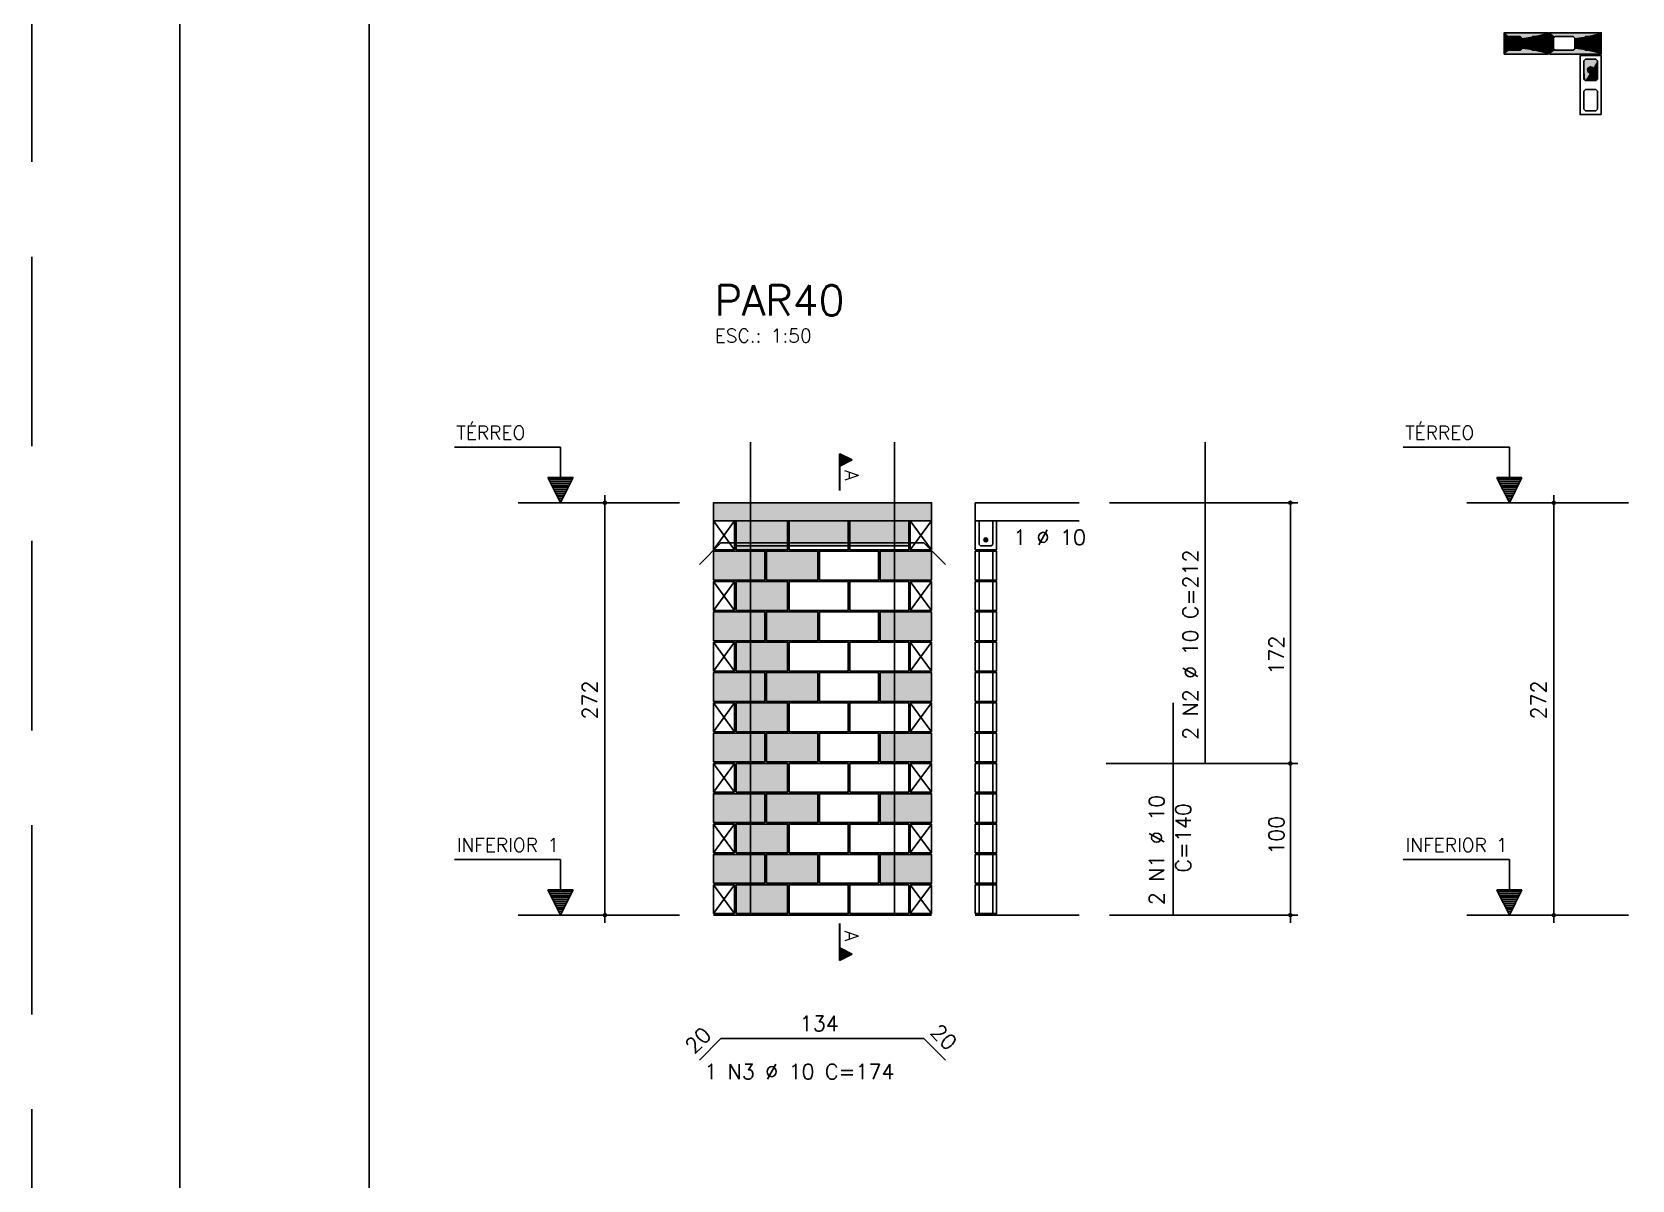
# Model space of a CAD drawing. Extents: x -1.9 to 86, y -1.6 to 60.9.
# Drawn here: x -1.95 to 19.18, y 30.01 to 45.16 of the extents above; entities that cross this region are included whole.
import ezdxf

# ---------------------------------------------------------------- set-up
doc = ezdxf.new("R2010")
doc.units = 0
doc.header["$MEASUREMENT"] = 0
doc.linetypes.add('ESTILO_TQS_0001', pattern=[0.45, 0.3, -0.15])
doc.linetypes.add('HIDDEN', pattern=[0.375, 0.25, -0.125])
doc.layers.get('0').update_dxf_attribs({"linetype": 'CONTINUOUS'})
doc.layers.get('Defpoints').update_dxf_attribs({"linetype": 'CONTINUOUS'})
for name, color, linetype in [('ARQ_FOLHA', 7, 'CONTINUOUS'), ('PENA_01', 1, 'CONTINUOUS'), ('PENA_02', 2, 'CONTINUOUS'), ('PENA_03', 3, 'CONTINUOUS'), ('PENA_05', 5, 'CONTINUOUS'), ('PENA_06', 6, 'CONTINUOUS'), ('PENA_09', 254, 'CONTINUOUS'), ('PENA_11', 252, 'CONTINUOUS'), ('PENA_21', 100, 'CONTINUOUS'), ('PENA_27', 21, 'CONTINUOUS')]:
    doc.layers.add(name, color=color, linetype=linetype)
doc.styles.get("Standard").update_dxf_attribs({"font": 'ROMANS.SHX'})

# ---------------------------------------------------------------- blocks, each defined once
blk = doc.blocks.new('FOLHA A1 - 841 X 594')
at = {"layer": 'ARQ_FOLHA', "color": 1}
for points in [[(-841, 0), (0, 0), (0, 594), (-841, 594)], [(-816, 10), (-10, 10), (-10, 584), (-816, 584)]]:
    blk.add_lwpolyline(points, close=True, dxfattribs=at)
at = {"layer": 'Defpoints', "color": 8, "linetype": 'HIDDEN', "ltscale": 100}
blk.add_lwpolyline([(-860.5, 609.5), (-860.5, -15.5), (19.5, -15.5), (19.5, 609.5)], close=True, dxfattribs=at)
blk = doc.blocks.new('*U24')
blk.add_blockref('FOLHA A1 - 841 X 594', (0, 0))

msp = doc.modelspace()

# ---------------------------------------------------------------- linework, layer by layer
at = {"layer": 'PENA_01', "linetype": 'Continuous'}
for p, q in [((4.469073, 38.945299), (6.599937, 38.945299)), ((16.997576, 38.945299), (19.12844, 38.945299)), ((7.347429, 38.375299), (8.027429, 38.375299)), ((8.047429, 38.375299), (8.827429, 38.375299)), ((8.847429, 38.375299), (9.627429, 38.375299)), ((4.469073, 33.505299), (6.599937, 33.505299)), ((16.997576, 33.505299), (19.12844, 33.505299))]:
    msp.add_line(p, q, dxfattribs=at)
at = {"layer": 'PENA_01', "linetype": 'ESTILO_TQS_0001'}
for points in [[(17.540406, 45.077062), (17.560406, 45.097062), (17.700406, 45.097062), (17.720406, 45.077062), (17.720406, 44.937062), (17.700406, 44.917062), (17.560406, 44.917062), (17.540406, 44.937062), (17.540406, 45.077062)], [(17.840406, 45.077062), (17.860406, 45.097062), (18.000406, 45.097062), (18.020406, 45.077062), (18.020406, 44.937062), (18.000406, 44.917062), (17.860406, 44.917062), (17.840406, 44.937062), (17.840406, 45.077062)]]:
    msp.add_lwpolyline(points, dxfattribs=at)
at = {"layer": 'PENA_01', "linetype": 'Continuous'}
for points in [[(18.400406, 45.097062), (18.160406, 45.097062), (18.140406, 45.077062), (18.140406, 44.937062), (18.160406, 44.917062), (18.400406, 44.917062), (18.420406, 44.937062), (18.420406, 45.077062), (18.400406, 45.097062)], [(18.700406, 45.097062), (18.560406, 45.097062), (18.540406, 45.077062), (18.540406, 44.937062), (18.560406, 44.917062), (18.700406, 44.917062), (18.720406, 44.937062), (18.720406, 45.077062), (18.700406, 45.097062)], [(18.700406, 44.517062), (18.720406, 44.537062), (18.720406, 44.777062), (18.700406, 44.797062), (18.560406, 44.797062), (18.540406, 44.777062), (18.540406, 44.537062), (18.560406, 44.517062), (18.700406, 44.517062)], [(18.700406, 44.117062), (18.720406, 44.137062), (18.720406, 44.377062), (18.700406, 44.397062), (18.560406, 44.397062), (18.540406, 44.377062), (18.540406, 44.137062), (18.560406, 44.117062), (18.700406, 44.117062)]]:
    msp.add_lwpolyline(points, dxfattribs=at)
at = {"layer": 'PENA_02', "linetype": 'Continuous'}
for p, q in [((7.047429, 38.325299), (7.047429, 38.705299)), ((7.047429, 38.705299), (7.327429, 38.705299)), ((7.327429, 38.705299), (7.327429, 38.325299)), ((9.647429, 38.325299), (9.647429, 38.705299)), ((9.647429, 38.705299), (9.927429, 38.705299)), ((9.927429, 38.705299), (9.927429, 38.325299)), ((7.327429, 38.325299), (7.047429, 38.325299)), ((9.927429, 38.325299), (9.647429, 38.325299)), ((7.047429, 37.525299), (7.047429, 37.905299)), ((7.047429, 37.905299), (7.327429, 37.905299)), ((7.327429, 37.905299), (7.327429, 37.525299)), ((9.647429, 37.525299), (9.647429, 37.905299)), ((9.647429, 37.905299), (9.927429, 37.905299)), ((9.927429, 37.905299), (9.927429, 37.525299)), ((7.327429, 37.525299), (7.047429, 37.525299)), ((9.927429, 37.525299), (9.647429, 37.525299)), ((7.047429, 36.725299), (7.047429, 37.105299)), ((7.047429, 37.105299), (7.327429, 37.105299)), ((7.327429, 37.105299), (7.327429, 36.725299)), ((9.647429, 36.725299), (9.647429, 37.105299)), ((9.647429, 37.105299), (9.927429, 37.105299)), ((9.927429, 37.105299), (9.927429, 36.725299)), ((7.327429, 36.725299), (7.047429, 36.725299)), ((9.927429, 36.725299), (9.647429, 36.725299)), ((7.047429, 35.925299), (7.047429, 36.305299)), ((7.047429, 36.305299), (7.327429, 36.305299)), ((7.327429, 36.305299), (7.327429, 35.925299)), ((9.647429, 35.925299), (9.647429, 36.305299)), ((9.647429, 36.305299), (9.927429, 36.305299)), ((9.927429, 36.305299), (9.927429, 35.925299)), ((7.327429, 35.925299), (7.047429, 35.925299)), ((9.927429, 35.925299), (9.647429, 35.925299)), ((7.047429, 35.125299), (7.047429, 35.505299)), ((7.047429, 35.505299), (7.327429, 35.505299)), ((7.327429, 35.505299), (7.327429, 35.125299)), ((9.647429, 35.125299), (9.647429, 35.505299)), ((9.647429, 35.505299), (9.927429, 35.505299)), ((9.927429, 35.505299), (9.927429, 35.125299)), ((7.327429, 35.125299), (7.047429, 35.125299)), ((9.927429, 35.125299), (9.647429, 35.125299)), ((7.047429, 34.325299), (7.047429, 34.705299)), ((7.047429, 34.705299), (7.327429, 34.705299)), ((7.327429, 34.705299), (7.327429, 34.325299)), ((9.647429, 34.325299), (9.647429, 34.705299)), ((9.647429, 34.705299), (9.927429, 34.705299)), ((9.927429, 34.705299), (9.927429, 34.325299)), ((7.327429, 34.325299), (7.047429, 34.325299)), ((9.927429, 34.325299), (9.647429, 34.325299)), ((7.047429, 33.525299), (7.047429, 33.905299)), ((7.047429, 33.905299), (7.327429, 33.905299)), ((7.327429, 33.905299), (7.327429, 33.525299)), ((9.647429, 33.525299), (9.647429, 33.905299)), ((9.647429, 33.905299), (9.927429, 33.905299)), ((9.927429, 33.905299), (9.927429, 33.525299)), ((7.327429, 33.525299), (7.047429, 33.525299)), ((7.047429, 33.505299), (9.927429, 33.505299)), ((9.927429, 33.525299), (9.647429, 33.525299))]:
    msp.add_line(p, q, dxfattribs=at)
for points in [[(17.490406, 45.147062), (18.070406, 45.147062), (18.070406, 44.867062), (17.490406, 44.867062), (17.490406, 45.147062)], [(18.770406, 45.147062), (18.090406, 45.147062), (18.090406, 44.867062), (18.770406, 44.867062), (18.770406, 45.147062)], [(18.770406, 44.067062), (18.770406, 44.847062), (18.490406, 44.847062), (18.490406, 44.067062), (18.770406, 44.067062)], [(7.047429, 38.705299), (7.047429, 38.945299), (9.927429, 38.945299), (9.927429, 38.705299), (7.047429, 38.705299)], [(7.347429, 38.325299), (8.027429, 38.325299), (8.027429, 38.705299), (7.347429, 38.705299), (7.347429, 38.325299)], [(8.047429, 38.325299), (8.827429, 38.325299), (8.827429, 38.705299), (8.047429, 38.705299), (8.047429, 38.325299)], [(8.847429, 38.325299), (9.627429, 38.325299), (9.627429, 38.705299), (8.847429, 38.705299), (8.847429, 38.325299)], [(7.047429, 37.925299), (7.727429, 37.925299), (7.727429, 38.305299), (7.047429, 38.305299), (7.047429, 37.925299)], [(7.747429, 37.925299), (8.427429, 37.925299), (8.427429, 38.305299), (7.747429, 38.305299), (7.747429, 37.925299)], [(8.447429, 37.925299), (9.227429, 37.925299), (9.227429, 38.305299), (8.447429, 38.305299), (8.447429, 37.925299)], [(9.247429, 37.925299), (9.927429, 37.925299), (9.927429, 38.305299), (9.247429, 38.305299), (9.247429, 37.925299)], [(7.347429, 37.525299), (8.027429, 37.525299), (8.027429, 37.905299), (7.347429, 37.905299), (7.347429, 37.525299)], [(8.047429, 37.525299), (8.827429, 37.525299), (8.827429, 37.905299), (8.047429, 37.905299), (8.047429, 37.525299)], [(8.847429, 37.525299), (9.627429, 37.525299), (9.627429, 37.905299), (8.847429, 37.905299), (8.847429, 37.525299)], [(7.047429, 37.125299), (7.727429, 37.125299), (7.727429, 37.505299), (7.047429, 37.505299), (7.047429, 37.125299)], [(7.747429, 37.125299), (8.427429, 37.125299), (8.427429, 37.505299), (7.747429, 37.505299), (7.747429, 37.125299)], [(8.447429, 37.125299), (9.227429, 37.125299), (9.227429, 37.505299), (8.447429, 37.505299), (8.447429, 37.125299)], [(9.247429, 37.125299), (9.927429, 37.125299), (9.927429, 37.505299), (9.247429, 37.505299), (9.247429, 37.125299)], [(7.347429, 36.725299), (8.027429, 36.725299), (8.027429, 37.105299), (7.347429, 37.105299), (7.347429, 36.725299)], [(8.047429, 36.725299), (8.827429, 36.725299), (8.827429, 37.105299), (8.047429, 37.105299), (8.047429, 36.725299)], [(8.847429, 36.725299), (9.627429, 36.725299), (9.627429, 37.105299), (8.847429, 37.105299), (8.847429, 36.725299)], [(7.047429, 36.325299), (7.727429, 36.325299), (7.727429, 36.705299), (7.047429, 36.705299), (7.047429, 36.325299)], [(7.747429, 36.325299), (8.427429, 36.325299), (8.427429, 36.705299), (7.747429, 36.705299), (7.747429, 36.325299)], [(8.447429, 36.325299), (9.227429, 36.325299), (9.227429, 36.705299), (8.447429, 36.705299), (8.447429, 36.325299)], [(9.247429, 36.325299), (9.927429, 36.325299), (9.927429, 36.705299), (9.247429, 36.705299), (9.247429, 36.325299)], [(7.347429, 35.925299), (8.027429, 35.925299), (8.027429, 36.305299), (7.347429, 36.305299), (7.347429, 35.925299)], [(8.047429, 35.925299), (8.827429, 35.925299), (8.827429, 36.305299), (8.047429, 36.305299), (8.047429, 35.925299)], [(8.847429, 35.925299), (9.627429, 35.925299), (9.627429, 36.305299), (8.847429, 36.305299), (8.847429, 35.925299)], [(7.047429, 35.525299), (7.727429, 35.525299), (7.727429, 35.905299), (7.047429, 35.905299), (7.047429, 35.525299)], [(7.747429, 35.525299), (8.427429, 35.525299), (8.427429, 35.905299), (7.747429, 35.905299), (7.747429, 35.525299)], [(8.447429, 35.525299), (9.227429, 35.525299), (9.227429, 35.905299), (8.447429, 35.905299), (8.447429, 35.525299)], [(9.247429, 35.525299), (9.927429, 35.525299), (9.927429, 35.905299), (9.247429, 35.905299), (9.247429, 35.525299)], [(7.347429, 35.125299), (8.027429, 35.125299), (8.027429, 35.505299), (7.347429, 35.505299), (7.347429, 35.125299)], [(8.047429, 35.125299), (8.827429, 35.125299), (8.827429, 35.505299), (8.047429, 35.505299), (8.047429, 35.125299)], [(8.847429, 35.125299), (9.627429, 35.125299), (9.627429, 35.505299), (8.847429, 35.505299), (8.847429, 35.125299)], [(7.047429, 34.725299), (7.727429, 34.725299), (7.727429, 35.105299), (7.047429, 35.105299), (7.047429, 34.725299)], [(7.747429, 34.725299), (8.427429, 34.725299), (8.427429, 35.105299), (7.747429, 35.105299), (7.747429, 34.725299)], [(8.447429, 34.725299), (9.227429, 34.725299), (9.227429, 35.105299), (8.447429, 35.105299), (8.447429, 34.725299)], [(9.247429, 34.725299), (9.927429, 34.725299), (9.927429, 35.105299), (9.247429, 35.105299), (9.247429, 34.725299)], [(7.347429, 34.325299), (8.027429, 34.325299), (8.027429, 34.705299), (7.347429, 34.705299), (7.347429, 34.325299)], [(8.047429, 34.325299), (8.827429, 34.325299), (8.827429, 34.705299), (8.047429, 34.705299), (8.047429, 34.325299)], [(8.847429, 34.325299), (9.627429, 34.325299), (9.627429, 34.705299), (8.847429, 34.705299), (8.847429, 34.325299)], [(7.047429, 33.925299), (7.727429, 33.925299), (7.727429, 34.305299), (7.047429, 34.305299), (7.047429, 33.925299)], [(7.747429, 33.925299), (8.427429, 33.925299), (8.427429, 34.305299), (7.747429, 34.305299), (7.747429, 33.925299)], [(8.447429, 33.925299), (9.227429, 33.925299), (9.227429, 34.305299), (8.447429, 34.305299), (8.447429, 33.925299)], [(9.247429, 33.925299), (9.927429, 33.925299), (9.927429, 34.305299), (9.247429, 34.305299), (9.247429, 33.925299)], [(7.347429, 33.525299), (8.027429, 33.525299), (8.027429, 33.905299), (7.347429, 33.905299), (7.347429, 33.525299)], [(8.047429, 33.525299), (8.827429, 33.525299), (8.827429, 33.905299), (8.047429, 33.905299), (8.047429, 33.525299)], [(8.847429, 33.525299), (9.627429, 33.525299), (9.627429, 33.905299), (8.847429, 33.905299), (8.847429, 33.525299)]]:
    msp.add_lwpolyline(points, dxfattribs=at)
for centre, radius in [((5.615219, 38.945299), 0.02), ((5.615219, 38.945299), 0.02), ((5.615219, 38.945299), 0.01), ((5.615219, 38.945299), 0.01), ((14.66548, 38.945299), 0.02), ((14.66548, 38.945299), 0.01), ((18.143722, 38.945299), 0.02), ((18.143722, 38.945299), 0.01), ((14.66548, 35.505299), 0.02), ((14.66548, 35.505299), 0.01), ((5.615219, 33.505299), 0.02), ((5.615219, 33.505299), 0.02), ((5.615219, 33.505299), 0.01), ((5.615219, 33.505299), 0.01), ((14.66548, 33.505299), 0.02), ((14.66548, 33.505299), 0.01), ((18.143722, 33.505299), 0.02), ((18.143722, 33.505299), 0.01)]:
    msp.add_circle(centre, radius, dxfattribs=at)
at = {"layer": 'PENA_03', "linetype": 'Continuous'}
for p, q in [((5.028072, 39.677164), (3.628072, 39.677164)), ((5.028072, 39.277164), (5.028072, 39.677164)), ((5.029472, 39.277164), (5.029472, 39.678564)), ((8.714077, 39.106614), (8.714077, 39.592996)), ((8.714077, 39.592996), (8.88001, 39.51003)), ((8.714772, 39.591868), (8.878449, 39.51003)), ((8.88001, 39.51003), (8.714772, 39.427411)), ((8.714773, 39.591868), (8.714773, 39.428191)), ((8.878449, 39.51003), (8.714773, 39.428191)), ((8.726841, 39.586614), (8.726841, 39.433445)), ((8.739605, 39.580232), (8.739605, 39.439827)), ((8.752369, 39.57385), (8.752369, 39.446209)), ((8.765133, 39.567468), (8.765133, 39.452591)), ((8.777897, 39.561086), (8.777897, 39.458973)), ((8.790661, 39.554704), (8.790661, 39.465355)), ((8.803425, 39.548322), (8.803425, 39.471737)), ((8.816189, 39.54194), (8.816189, 39.478119)), ((8.828953, 39.535558), (8.828953, 39.484501)), ((8.841717, 39.529176), (8.841717, 39.490883)), ((8.854482, 39.522794), (8.854482, 39.497265)), ((8.867246, 39.516412), (8.867246, 39.503648)), ((17.556575, 39.677164), (16.156575, 39.677164)), ((17.556575, 39.277164), (17.556575, 39.677164)), ((17.557975, 39.277164), (17.557975, 39.678564)), ((8.714773, 39.427411), (8.714773, 39.106614)), ((5.028772, 38.945299), (4.862839, 39.277164)), ((4.862839, 39.277164), (5.028072, 39.277164)), ((5.028772, 38.948421), (4.865095, 39.275773)), ((5.192448, 39.275773), (4.865095, 39.275773)), ((5.181941, 39.251636), (4.875602, 39.251636)), ((5.169177, 39.226108), (4.888367, 39.226108)), ((5.156413, 39.20058), (4.901131, 39.20058)), ((5.143648, 39.175052), (4.913895, 39.175052)), ((5.130884, 39.149524), (4.926659, 39.149524)), ((5.11812, 39.123996), (4.939423, 39.123996)), ((5.105356, 39.098468), (4.952187, 39.098468)), ((5.194705, 39.277164), (5.028772, 38.945299)), ((5.192448, 39.275774), (5.028772, 38.94842)), ((5.029472, 39.277164), (5.194705, 39.277164)), ((17.557275, 38.945299), (17.391342, 39.277164)), ((17.391342, 39.277164), (17.556575, 39.277164)), ((17.557275, 38.948421), (17.393598, 39.275773)), ((17.720951, 39.275773), (17.393598, 39.275773)), ((17.710444, 39.251636), (17.404105, 39.251636)), ((17.69768, 39.226108), (17.41687, 39.226108)), ((17.684916, 39.20058), (17.429634, 39.20058)), ((17.672151, 39.175052), (17.442398, 39.175052)), ((17.659387, 39.149524), (17.455162, 39.149524)), ((17.646623, 39.123996), (17.467926, 39.123996)), ((17.633859, 39.098468), (17.48069, 39.098468)), ((17.723208, 39.277164), (17.557275, 38.945299)), ((17.720951, 39.275774), (17.557275, 38.94842)), ((17.557975, 39.277164), (17.723208, 39.277164)), ((5.092592, 39.07294), (4.964951, 39.07294)), ((5.079828, 39.047412), (4.977715, 39.047412)), ((5.067064, 39.021884), (4.990479, 39.021884)), ((5.0543, 38.996355), (5.003243, 38.996355)), ((5.041536, 38.970827), (5.016008, 38.970827)), ((5.615219, 33.404766), (5.615219, 39.045299)), ((10.505485, 38.945299), (10.505485, 38.325299)), ((10.505485, 38.945299), (11.876164, 38.945299)), ((12.276164, 38.945299), (14.76548, 38.945299)), ((14.66548, 33.404766), (14.66548, 38.945299)), ((17.621095, 39.07294), (17.493454, 39.07294)), ((17.608331, 39.047412), (17.506218, 39.047412)), ((17.595567, 39.021884), (17.518982, 39.021884)), ((17.582803, 38.996355), (17.531746, 38.996355)), ((17.570039, 38.970827), (17.544511, 38.970827)), ((18.143722, 33.404766), (18.143722, 39.045299)), ((7.327429, 38.325299), (7.047429, 38.705299)), ((7.047429, 38.325299), (7.327429, 38.705299)), ((9.927429, 38.325299), (9.647429, 38.705299)), ((9.647429, 38.325299), (9.927429, 38.705299)), ((10.505485, 38.705299), (11.876164, 38.705299)), ((10.555485, 37.925299), (10.555485, 38.305299)), ((10.735485, 37.925299), (10.735485, 38.305299)), ((7.327429, 37.525299), (7.047429, 37.905299)), ((7.047429, 37.525299), (7.327429, 37.905299)), ((9.927429, 37.525299), (9.647429, 37.905299)), ((9.647429, 37.525299), (9.927429, 37.905299)), ((10.555485, 37.525299), (10.555485, 37.905299)), ((10.735485, 37.525299), (10.735485, 37.905299)), ((10.555485, 37.125299), (10.555485, 37.505299)), ((10.735485, 37.125299), (10.735485, 37.505299)), ((7.327429, 36.725299), (7.047429, 37.105299)), ((7.047429, 36.725299), (7.327429, 37.105299)), ((9.927429, 36.725299), (9.647429, 37.105299)), ((9.647429, 36.725299), (9.927429, 37.105299)), ((10.555485, 36.725299), (10.555485, 37.105299)), ((10.735485, 36.725299), (10.735485, 37.105299)), ((10.555485, 36.325299), (10.555485, 36.705299)), ((10.735485, 36.325299), (10.735485, 36.705299)), ((7.327429, 35.925299), (7.047429, 36.305299)), ((7.047429, 35.925299), (7.327429, 36.305299)), ((9.927429, 35.925299), (9.647429, 36.305299)), ((9.647429, 35.925299), (9.927429, 36.305299)), ((10.555485, 35.925299), (10.555485, 36.305299)), ((10.735485, 35.925299), (10.735485, 36.305299)), ((10.555485, 35.525299), (10.555485, 35.905299)), ((10.735485, 35.525299), (10.735485, 35.905299)), ((7.327429, 35.125299), (7.047429, 35.505299)), ((7.047429, 35.125299), (7.327429, 35.505299)), ((9.927429, 35.125299), (9.647429, 35.505299)), ((9.647429, 35.125299), (9.927429, 35.505299)), ((10.555485, 35.125299), (10.555485, 35.505299)), ((10.735485, 35.125299), (10.735485, 35.505299)), ((12.234233, 35.505299), (14.76548, 35.505299)), ((10.555485, 34.725299), (10.555485, 35.105299)), ((10.735485, 34.725299), (10.735485, 35.105299)), ((7.327429, 34.325299), (7.047429, 34.705299)), ((7.047429, 34.325299), (7.327429, 34.705299)), ((9.927429, 34.325299), (9.647429, 34.705299)), ((9.647429, 34.325299), (9.927429, 34.705299)), ((10.555485, 34.325299), (10.555485, 34.705299)), ((10.735485, 34.325299), (10.735485, 34.705299)), ((5.028072, 34.237164), (3.628072, 34.237164)), ((5.028072, 33.837164), (5.028072, 34.237164)), ((5.029472, 33.837164), (5.029472, 34.238564)), ((10.555485, 33.925299), (10.555485, 34.305299)), ((10.735485, 33.925299), (10.735485, 34.305299)), ((17.556575, 34.237164), (16.156575, 34.237164)), ((17.556575, 33.837164), (17.556575, 34.237164)), ((17.557975, 33.837164), (17.557975, 34.238564)), ((5.028772, 33.505299), (4.862839, 33.837164)), ((4.862839, 33.837164), (5.028072, 33.837164)), ((5.028772, 33.508421), (4.865095, 33.835773)), ((5.192448, 33.835773), (4.865095, 33.835773)), ((5.181941, 33.811636), (4.875602, 33.811636)), ((5.194705, 33.837164), (5.028772, 33.505299)), ((5.192448, 33.835774), (5.028772, 33.50842)), ((5.029472, 33.837164), (5.194705, 33.837164)), ((7.327429, 33.525299), (7.047429, 33.905299)), ((7.047429, 33.525299), (7.327429, 33.905299)), ((9.927429, 33.525299), (9.647429, 33.905299)), ((9.647429, 33.525299), (9.927429, 33.905299)), ((10.555485, 33.525299), (10.555485, 33.905299)), ((10.735485, 33.525299), (10.735485, 33.905299)), ((17.557275, 33.505299), (17.391342, 33.837164)), ((17.391342, 33.837164), (17.556575, 33.837164)), ((17.557275, 33.508421), (17.393598, 33.835773)), ((17.720951, 33.835773), (17.393598, 33.835773)), ((17.710444, 33.811636), (17.404105, 33.811636)), ((17.723208, 33.837164), (17.557275, 33.505299)), ((17.720951, 33.835774), (17.557275, 33.50842)), ((17.557975, 33.837164), (17.723208, 33.837164)), ((5.169177, 33.786108), (4.888367, 33.786108)), ((5.156413, 33.76058), (4.901131, 33.76058)), ((5.143648, 33.735052), (4.913895, 33.735052)), ((5.130884, 33.709524), (4.926659, 33.709524)), ((5.11812, 33.683996), (4.939423, 33.683996)), ((5.105356, 33.658468), (4.952187, 33.658468)), ((5.092592, 33.63294), (4.964951, 33.63294)), ((5.079828, 33.607412), (4.977715, 33.607412)), ((17.69768, 33.786108), (17.41687, 33.786108)), ((17.684916, 33.76058), (17.429634, 33.76058)), ((17.672151, 33.735052), (17.442398, 33.735052)), ((17.659387, 33.709524), (17.455162, 33.709524)), ((17.646623, 33.683996), (17.467926, 33.683996)), ((17.633859, 33.658468), (17.48069, 33.658468)), ((17.621095, 33.63294), (17.493454, 33.63294)), ((17.608331, 33.607412), (17.506218, 33.607412)), ((5.067064, 33.581884), (4.990479, 33.581884)), ((5.0543, 33.556355), (5.003243, 33.556355)), ((5.041536, 33.530827), (5.016008, 33.530827)), ((8.714077, 33.394441), (8.714077, 32.908059)), ((8.714773, 33.073644), (8.714773, 33.394441)), ((10.505485, 33.505299), (11.876164, 33.505299)), ((12.276164, 33.505299), (14.76548, 33.505299)), ((17.595567, 33.581884), (17.518982, 33.581884)), ((17.582803, 33.556355), (17.531746, 33.556355)), ((17.570039, 33.530827), (17.544511, 33.530827)), ((8.714077, 32.908059), (8.88001, 32.991025)), ((8.88001, 32.991025), (8.714772, 33.073644)), ((8.714772, 32.909187), (8.878449, 32.991025)), ((8.714773, 32.909187), (8.714773, 33.072864)), ((8.878449, 32.991025), (8.714773, 33.072864)), ((8.726841, 32.914441), (8.726841, 33.06761)), ((8.739605, 32.920823), (8.739605, 33.061228)), ((8.752369, 32.927205), (8.752369, 33.054846)), ((8.765133, 32.933587), (8.765133, 33.048464)), ((8.777897, 32.939969), (8.777897, 33.042082)), ((8.790661, 32.946351), (8.790661, 33.0357)), ((8.803425, 32.952733), (8.803425, 33.029318)), ((8.816189, 32.959115), (8.816189, 33.022936)), ((8.828953, 32.965497), (8.828953, 33.016554)), ((8.841717, 32.971879), (8.841717, 33.010172)), ((8.854482, 32.978261), (8.854482, 33.00379)), ((8.867246, 32.984643), (8.867246, 32.997407))]:
    msp.add_line(p, q, dxfattribs=at)
for points in [[(17.720406, 44.937062), (17.700406, 44.917062), (17.560406, 44.917062), (17.540406, 44.937062), (17.540406, 45.077062), (17.560406, 45.097062), (17.700406, 45.097062), (17.720406, 45.077062), (17.720406, 44.937062)], [(18.020406, 44.937062), (18.000406, 44.917062), (17.860406, 44.917062), (17.840406, 44.937062), (17.840406, 45.077062), (17.860406, 45.097062), (18.000406, 45.097062), (18.020406, 45.077062), (18.020406, 44.937062)], [(18.720406, 44.937062), (18.700406, 44.917062), (18.560406, 44.917062), (18.540406, 44.937062), (18.540406, 45.077062), (18.560406, 45.097062), (18.700406, 45.097062), (18.720406, 45.077062), (18.720406, 44.937062)], [(18.560406, 44.517062), (18.540406, 44.537062), (18.540406, 44.777062), (18.560406, 44.797062), (18.700406, 44.797062), (18.720406, 44.777062), (18.720406, 44.537062), (18.700406, 44.517062), (18.560406, 44.517062)], [(10.505485, 38.325299), (10.785485, 38.325299), (10.785485, 38.705299)], [(10.735485, 38.705299), (10.735485, 38.395299), (10.715485, 38.375299), (10.575485, 38.375299), (10.555485, 38.395299), (10.555485, 38.705299)], [(10.670033, 38.456289), (10.667872, 38.466457), (10.661762, 38.474867), (10.652759, 38.480065), (10.64242, 38.481152), (10.632533, 38.47794), (10.624808, 38.470984), (10.62058, 38.461487), (10.62058, 38.451091), (10.624808, 38.441594), (10.632533, 38.434638), (10.64242, 38.431426), (10.652759, 38.432512), (10.661762, 38.43771), (10.667872, 38.44612), (10.670033, 38.456289)], [(10.505485, 37.925299), (10.785485, 37.925299), (10.785485, 38.305299), (10.505485, 38.305299), (10.505485, 37.925299)], [(10.505485, 37.525299), (10.785485, 37.525299), (10.785485, 37.905299), (10.505485, 37.905299), (10.505485, 37.525299)], [(10.505485, 37.125299), (10.785485, 37.125299), (10.785485, 37.505299), (10.505485, 37.505299), (10.505485, 37.125299)], [(10.505485, 36.725299), (10.785485, 36.725299), (10.785485, 37.105299), (10.505485, 37.105299), (10.505485, 36.725299)], [(10.505485, 36.325299), (10.785485, 36.325299), (10.785485, 36.705299), (10.505485, 36.705299), (10.505485, 36.325299)], [(10.505485, 35.925299), (10.785485, 35.925299), (10.785485, 36.305299), (10.505485, 36.305299), (10.505485, 35.925299)], [(10.505485, 35.525299), (10.785485, 35.525299), (10.785485, 35.905299), (10.505485, 35.905299), (10.505485, 35.525299)], [(10.505485, 35.125299), (10.785485, 35.125299), (10.785485, 35.505299), (10.505485, 35.505299), (10.505485, 35.125299)], [(10.505485, 34.725299), (10.785485, 34.725299), (10.785485, 35.105299), (10.505485, 35.105299), (10.505485, 34.725299)], [(10.505485, 34.325299), (10.785485, 34.325299), (10.785485, 34.705299), (10.505485, 34.705299), (10.505485, 34.325299)], [(10.505485, 33.925299), (10.785485, 33.925299), (10.785485, 34.305299), (10.505485, 34.305299), (10.505485, 33.925299)], [(10.505485, 33.525299), (10.785485, 33.525299), (10.785485, 33.905299), (10.505485, 33.905299), (10.505485, 33.525299)]]:
    msp.add_lwpolyline(points, dxfattribs=at)
for centre, radius in [((17.630406, 45.007062), 0.04), ((17.930406, 45.007062), 0.04), ((18.630406, 45.007062), 0.04), ((18.630406, 44.657062), 0.04), ((10.645033, 38.456289), 0.025)]:
    msp.add_circle(centre, radius, dxfattribs=at)
for points in [[(17.670406, 45.007062), (17.610406, 45.041703), (17.592819, 45.020743)], [(17.670406, 45.007062), (17.592819, 45.020743), (17.592819, 44.993381)], [(17.670406, 45.007062), (17.592819, 44.993381), (17.610406, 44.972421)], [(17.670406, 45.007062), (17.637352, 45.046454), (17.610406, 45.041703)], [(17.670406, 45.007062), (17.610406, 44.972421), (17.637352, 44.96767)], [(17.670406, 45.007062), (17.661048, 45.032773), (17.637352, 45.046454)], [(17.670406, 45.007062), (17.637352, 44.96767), (17.661048, 44.98135)], [(17.670406, 45.007062), (17.661048, 44.98135), (17.670406, 45.007062)], [(17.970406, 45.007062), (17.910406, 45.041703), (17.892819, 45.020743)], [(17.970406, 45.007062), (17.892819, 45.020743), (17.892819, 44.993381)], [(17.970406, 45.007062), (17.892819, 44.993381), (17.910406, 44.972421)], [(17.970406, 45.007062), (17.937352, 45.046454), (17.910406, 45.041703)], [(17.970406, 45.007062), (17.910406, 44.972421), (17.937352, 44.96767)], [(17.970406, 45.007062), (17.961048, 45.032773), (17.937352, 45.046454)], [(17.970406, 45.007062), (17.937352, 44.96767), (17.961048, 44.98135)], [(17.970406, 45.007062), (17.961048, 44.98135), (17.970406, 45.007062)], [(18.670406, 45.007062), (18.610406, 45.041703), (18.592819, 45.020743)], [(18.670406, 45.007062), (18.592819, 45.020743), (18.592819, 44.993381)], [(18.670406, 45.007062), (18.592819, 44.993381), (18.610406, 44.972421)], [(18.670406, 45.007062), (18.637352, 45.046454), (18.610406, 45.041703)], [(18.670406, 45.007062), (18.610406, 44.972421), (18.637352, 44.96767)], [(18.670406, 45.007062), (18.661048, 45.032773), (18.637352, 45.046454)], [(18.670406, 45.007062), (18.637352, 44.96767), (18.661048, 44.98135)], [(18.670406, 45.007062), (18.661048, 44.98135), (18.670406, 45.007062)], [(18.670406, 44.657062), (18.610406, 44.691703), (18.592819, 44.670743)], [(18.670406, 44.657062), (18.592819, 44.670743), (18.592819, 44.643381)], [(18.670406, 44.657062), (18.592819, 44.643381), (18.610406, 44.622421)], [(18.670406, 44.657062), (18.637352, 44.696454), (18.610406, 44.691703)], [(18.670406, 44.657062), (18.610406, 44.622421), (18.637352, 44.61767)], [(18.670406, 44.657062), (18.661048, 44.682773), (18.637352, 44.696454)], [(18.670406, 44.657062), (18.637352, 44.61767), (18.661048, 44.63135)], [(18.670406, 44.657062), (18.661048, 44.63135), (18.670406, 44.657062)], [(10.670033, 38.456289), (10.624808, 38.470984), (10.62058, 38.461487)], [(10.670033, 38.456289), (10.62058, 38.461487), (10.62058, 38.451091)], [(10.670033, 38.456289), (10.62058, 38.451091), (10.624808, 38.441594)], [(10.670033, 38.456289), (10.632533, 38.47794), (10.621541, 38.464839)], [(10.670033, 38.456289), (10.621541, 38.464839), (10.621541, 38.447738)], [(10.670033, 38.456289), (10.621541, 38.447738), (10.632533, 38.434638)], [(10.670033, 38.456289), (10.632533, 38.47794), (10.624808, 38.470984)], [(10.670033, 38.456289), (10.624808, 38.441594), (10.632533, 38.434638)], [(10.670033, 38.456289), (10.64242, 38.481152), (10.632533, 38.47794)], [(10.670033, 38.456289), (10.649375, 38.480909), (10.632533, 38.47794)], [(10.670033, 38.456289), (10.632533, 38.434638), (10.649375, 38.431669)], [(10.670033, 38.456289), (10.632533, 38.434638), (10.64242, 38.431426)], [(10.670033, 38.456289), (10.652759, 38.480065), (10.64242, 38.481152)], [(10.670033, 38.456289), (10.64242, 38.431426), (10.652759, 38.432512)], [(10.670033, 38.456289), (10.664185, 38.472359), (10.649375, 38.480909)], [(10.670033, 38.456289), (10.649375, 38.431669), (10.664185, 38.440219)], [(10.670033, 38.456289), (10.661762, 38.474867), (10.652759, 38.480065)], [(10.670033, 38.456289), (10.652759, 38.432512), (10.661762, 38.43771)], [(10.670033, 38.456289), (10.667872, 38.466457), (10.661762, 38.474867)], [(10.670033, 38.456289), (10.661762, 38.43771), (10.667872, 38.44612)], [(10.670033, 38.456289), (10.664185, 38.440219), (10.670033, 38.456289)], [(10.670033, 38.456289), (10.667872, 38.44612), (10.670033, 38.456289)]]:
    msp.add_solid(points, dxfattribs=at)
at = {"layer": 'PENA_05', "linetype": 'Continuous'}
for p, q in [((13.541729, 35.505299), (13.541729, 39.745299)), ((7.147429, 38.415299), (6.864586, 38.132456)), ((9.827429, 38.415299), (7.147429, 38.415299)), ((10.110272, 38.132456), (9.827429, 38.415299)), ((13.115805, 33.505299), (13.115805, 36.305299)), ((7.147429, 31.875011), (6.864586, 31.592168)), ((9.827429, 31.875011), (7.147429, 31.875011)), ((10.110272, 31.592168), (9.827429, 31.875011))]:
    msp.add_line(p, q, dxfattribs=at)
for points in [[(7.537429, 39.745299), (7.537429, 33.505299)], [(9.437429, 39.745299), (9.437429, 33.505299)]]:
    msp.add_lwpolyline(points, dxfattribs=at)
at = {"layer": 'PENA_09', "linetype": 'Continuous'}
for points in [[(7.347429, 38.375299), (8.027429, 38.375299), (8.027429, 38.705299), (7.347429, 38.705299), (7.347429, 38.375299)], [(8.047429, 38.375299), (8.827429, 38.375299), (8.827429, 38.705299), (8.047429, 38.705299), (8.047429, 38.375299)], [(8.847429, 38.375299), (9.627429, 38.375299), (9.627429, 38.705299), (8.847429, 38.705299), (8.847429, 38.375299)]]:
    msp.add_lwpolyline(points, dxfattribs=at)
for points in [[(7.347429, 38.375299), (8.027429, 38.375299), (8.027429, 38.705299)], [(7.347429, 38.375299), (8.027429, 38.705299), (7.347429, 38.705299)], [(7.347429, 38.375299), (7.347429, 38.705299), (7.347429, 38.375299)], [(8.047429, 38.375299), (8.827429, 38.375299), (8.827429, 38.705299)], [(8.047429, 38.375299), (8.827429, 38.705299), (8.047429, 38.705299)], [(8.047429, 38.375299), (8.047429, 38.705299), (8.047429, 38.375299)], [(8.847429, 38.375299), (9.627429, 38.375299), (9.627429, 38.705299)], [(8.847429, 38.375299), (9.627429, 38.705299), (8.847429, 38.705299)], [(8.847429, 38.375299), (8.847429, 38.705299), (8.847429, 38.375299)]]:
    msp.add_solid(points, dxfattribs=at)
at = {"layer": 'PENA_11', "linetype": 'Continuous'}
for points in [[(17.720406, 44.937062), (17.540406, 45.077062), (17.560406, 45.097062)], [(17.720406, 44.937062), (17.540406, 44.937062), (17.540406, 45.077062)], [(17.720406, 44.937062), (17.560406, 45.097062), (17.700406, 45.097062)], [(17.720406, 44.937062), (17.700406, 45.097062), (17.720406, 45.077062)], [(17.720406, 44.937062), (17.720406, 45.077062), (17.720406, 44.937062)], [(18.020406, 44.937062), (17.840406, 45.077062), (17.860406, 45.097062)], [(18.020406, 44.937062), (17.840406, 44.937062), (17.840406, 45.077062)], [(18.020406, 44.937062), (17.860406, 45.097062), (18.000406, 45.097062)], [(18.020406, 44.937062), (18.000406, 45.097062), (18.020406, 45.077062)], [(18.020406, 44.937062), (18.020406, 45.077062), (18.020406, 44.937062)], [(18.720406, 44.937062), (18.540406, 45.077062), (18.560406, 45.097062)], [(18.720406, 44.937062), (18.540406, 44.937062), (18.540406, 45.077062)], [(18.720406, 44.937062), (18.560406, 45.097062), (18.700406, 45.097062)], [(18.720406, 44.937062), (18.700406, 45.097062), (18.720406, 45.077062)], [(18.720406, 44.937062), (18.720406, 45.077062), (18.720406, 44.937062)], [(17.720406, 44.937062), (17.560406, 44.917062), (17.540406, 44.937062)], [(17.720406, 44.937062), (17.700406, 44.917062), (17.560406, 44.917062)], [(18.020406, 44.937062), (17.860406, 44.917062), (17.840406, 44.937062)], [(18.020406, 44.937062), (18.000406, 44.917062), (17.860406, 44.917062)], [(18.720406, 44.937062), (18.560406, 44.917062), (18.540406, 44.937062)], [(18.560406, 44.517062), (18.540406, 44.777062), (18.560406, 44.797062)], [(18.720406, 44.937062), (18.700406, 44.917062), (18.560406, 44.917062)], [(18.560406, 44.517062), (18.560406, 44.797062), (18.700406, 44.797062)], [(18.560406, 44.517062), (18.700406, 44.797062), (18.720406, 44.777062)], [(18.560406, 44.517062), (18.540406, 44.537062), (18.540406, 44.777062)], [(18.560406, 44.517062), (18.720406, 44.777062), (18.720406, 44.537062)], [(18.560406, 44.517062), (18.720406, 44.537062), (18.700406, 44.517062)], [(18.560406, 44.517062), (18.700406, 44.517062), (18.560406, 44.517062)], [(7.047429, 38.705299), (7.047429, 38.945299), (9.927429, 38.945299)], [(7.047429, 38.705299), (9.927429, 38.945299), (9.927429, 38.705299)], [(7.047429, 38.705299), (9.927429, 38.705299), (7.047429, 38.705299)]]:
    msp.add_solid(points, dxfattribs=at)
at = {"layer": 'PENA_21', "linetype": 'Continuous'}
for points in [[(18.770406, 45.007062), (18.720406, 45.007062), (18.720406, 45.077062), (18.700406, 45.097062), (18.560406, 45.097062), (18.540406, 45.077062), (18.540406, 45.007062), (18.420406, 45.007062), (18.420406, 45.077062), (18.400406, 45.097062), (18.160406, 45.097062), (18.140406, 45.077062), (18.140406, 45.007062), (18.090406, 45.007062), (18.090406, 45.147062), (18.770406, 45.147062), (18.770406, 45.007062)], [(18.770406, 45.007062), (18.720406, 45.007062), (18.720406, 44.937062), (18.700406, 44.917062), (18.560406, 44.917062), (18.540406, 44.937062), (18.540406, 45.007062), (18.420406, 45.007062), (18.420406, 44.937062), (18.400406, 44.917062), (18.160406, 44.917062), (18.140406, 44.937062), (18.140406, 45.007062), (18.090406, 45.007062), (18.090406, 44.867062), (18.770406, 44.867062), (18.770406, 45.007062)], [(7.047429, 37.925299), (7.727429, 37.925299), (7.727429, 38.305299), (7.047429, 38.305299), (7.047429, 37.925299)], [(7.347429, 38.325299), (8.027429, 38.325299), (8.027429, 38.375299), (7.347429, 38.375299), (7.347429, 38.325299)], [(7.747429, 37.925299), (8.427429, 37.925299), (8.427429, 38.305299), (7.747429, 38.305299), (7.747429, 37.925299)], [(9.247429, 37.925299), (9.927429, 37.925299), (9.927429, 38.305299), (9.247429, 38.305299), (9.247429, 37.925299)], [(7.347429, 37.525299), (8.027429, 37.525299), (8.027429, 37.905299), (7.347429, 37.905299), (7.347429, 37.525299)], [(7.047429, 37.125299), (7.727429, 37.125299), (7.727429, 37.505299), (7.047429, 37.505299), (7.047429, 37.125299)], [(7.747429, 37.125299), (8.427429, 37.125299), (8.427429, 37.505299), (7.747429, 37.505299), (7.747429, 37.125299)], [(9.247429, 37.125299), (9.927429, 37.125299), (9.927429, 37.505299), (9.247429, 37.505299), (9.247429, 37.125299)], [(7.347429, 36.725299), (8.027429, 36.725299), (8.027429, 37.105299), (7.347429, 37.105299), (7.347429, 36.725299)], [(7.047429, 36.325299), (7.727429, 36.325299), (7.727429, 36.705299), (7.047429, 36.705299), (7.047429, 36.325299)], [(7.747429, 36.325299), (8.427429, 36.325299), (8.427429, 36.705299), (7.747429, 36.705299), (7.747429, 36.325299)], [(9.247429, 36.325299), (9.927429, 36.325299), (9.927429, 36.705299), (9.247429, 36.705299), (9.247429, 36.325299)], [(7.347429, 35.925299), (8.027429, 35.925299), (8.027429, 36.305299), (7.347429, 36.305299), (7.347429, 35.925299)], [(7.047429, 35.525299), (7.727429, 35.525299), (7.727429, 35.905299), (7.047429, 35.905299), (7.047429, 35.525299)], [(7.747429, 35.525299), (8.427429, 35.525299), (8.427429, 35.905299), (7.747429, 35.905299), (7.747429, 35.525299)], [(9.247429, 35.525299), (9.927429, 35.525299), (9.927429, 35.905299), (9.247429, 35.905299), (9.247429, 35.525299)], [(7.347429, 35.125299), (8.027429, 35.125299), (8.027429, 35.505299), (7.347429, 35.505299), (7.347429, 35.125299)], [(7.047429, 34.725299), (7.727429, 34.725299), (7.727429, 35.105299), (7.047429, 35.105299), (7.047429, 34.725299)], [(7.747429, 34.725299), (8.427429, 34.725299), (8.427429, 35.105299), (7.747429, 35.105299), (7.747429, 34.725299)], [(9.247429, 34.725299), (9.927429, 34.725299), (9.927429, 35.105299), (9.247429, 35.105299), (9.247429, 34.725299)], [(7.347429, 34.325299), (8.027429, 34.325299), (8.027429, 34.705299), (7.347429, 34.705299), (7.347429, 34.325299)], [(7.047429, 33.925299), (7.727429, 33.925299), (7.727429, 34.305299), (7.047429, 34.305299), (7.047429, 33.925299)], [(7.747429, 33.925299), (8.427429, 33.925299), (8.427429, 34.305299), (7.747429, 34.305299), (7.747429, 33.925299)], [(9.247429, 33.925299), (9.927429, 33.925299), (9.927429, 34.305299), (9.247429, 34.305299), (9.247429, 33.925299)], [(7.347429, 33.525299), (8.027429, 33.525299), (8.027429, 33.905299), (7.347429, 33.905299), (7.347429, 33.525299)]]:
    msp.add_lwpolyline(points, dxfattribs=at)
for points in [[(18.770406, 45.147062), (18.160406, 45.097062), (18.090406, 45.147062)], [(18.160406, 45.097062), (18.140406, 45.077062), (18.090406, 45.147062)], [(18.090406, 45.147062), (18.140406, 45.077062), (18.090406, 45.007062)], [(18.140406, 45.077062), (18.140406, 45.007062), (18.090406, 45.007062)], [(18.090406, 44.867062), (18.140406, 44.937062), (18.090406, 45.007062)], [(18.140406, 44.937062), (18.140406, 45.007062), (18.090406, 45.007062)], [(18.400406, 45.097062), (18.160406, 45.097062), (18.770406, 45.147062)], [(18.420406, 45.077062), (18.400406, 45.097062), (18.770406, 45.147062)], [(18.770406, 45.147062), (18.560406, 45.097062), (18.420406, 45.077062)], [(18.420406, 45.007062), (18.420406, 45.077062), (18.560406, 45.097062)], [(18.420406, 45.007062), (18.560406, 45.097062), (18.540406, 45.077062)], [(18.420406, 45.007062), (18.540406, 45.077062), (18.540406, 45.007062)], [(18.420406, 45.007062), (18.420406, 44.937062), (18.560406, 44.917062)], [(18.420406, 45.007062), (18.560406, 44.917062), (18.540406, 44.937062)], [(18.420406, 45.007062), (18.540406, 44.937062), (18.540406, 45.007062)], [(18.770406, 45.147062), (18.700406, 45.097062), (18.560406, 45.097062)], [(18.770406, 45.147062), (18.720406, 45.077062), (18.700406, 45.097062)], [(18.770406, 45.147062), (18.770406, 45.007062), (18.720406, 45.007062)], [(18.770406, 45.147062), (18.720406, 45.007062), (18.720406, 45.077062)], [(18.770406, 44.867062), (18.770406, 45.007062), (18.720406, 45.007062)], [(18.770406, 44.867062), (18.720406, 45.007062), (18.720406, 44.937062)], [(18.160406, 44.917062), (18.140406, 44.937062), (18.090406, 44.867062)], [(18.770406, 44.867062), (18.160406, 44.917062), (18.090406, 44.867062)], [(18.400406, 44.917062), (18.160406, 44.917062), (18.770406, 44.867062)], [(18.420406, 44.937062), (18.400406, 44.917062), (18.770406, 44.867062)], [(18.770406, 44.867062), (18.560406, 44.917062), (18.420406, 44.937062)], [(18.770406, 44.867062), (18.700406, 44.917062), (18.560406, 44.917062)], [(18.770406, 44.867062), (18.720406, 44.937062), (18.700406, 44.917062)], [(7.047429, 37.925299), (7.727429, 37.925299), (7.727429, 38.305299)], [(7.047429, 37.925299), (7.727429, 38.305299), (7.047429, 38.305299)], [(7.047429, 37.925299), (7.047429, 38.305299), (7.047429, 37.925299)], [(7.347429, 38.325299), (8.027429, 38.325299), (8.027429, 38.375299)], [(7.347429, 38.325299), (8.027429, 38.375299), (7.347429, 38.375299)], [(7.347429, 38.325299), (7.347429, 38.375299), (7.347429, 38.325299)], [(7.747429, 37.925299), (8.427429, 37.925299), (8.427429, 38.305299)], [(7.747429, 37.925299), (8.427429, 38.305299), (7.747429, 38.305299)], [(7.747429, 37.925299), (7.747429, 38.305299), (7.747429, 37.925299)], [(9.247429, 37.925299), (9.927429, 37.925299), (9.927429, 38.305299)], [(9.247429, 37.925299), (9.927429, 38.305299), (9.247429, 38.305299)], [(9.247429, 37.925299), (9.247429, 38.305299), (9.247429, 37.925299)], [(7.347429, 37.525299), (8.027429, 37.525299), (8.027429, 37.905299)], [(7.347429, 37.525299), (8.027429, 37.905299), (7.347429, 37.905299)], [(7.347429, 37.525299), (7.347429, 37.905299), (7.347429, 37.525299)], [(7.047429, 37.125299), (7.727429, 37.125299), (7.727429, 37.505299)], [(7.047429, 37.125299), (7.727429, 37.505299), (7.047429, 37.505299)], [(7.047429, 37.125299), (7.047429, 37.505299), (7.047429, 37.125299)], [(7.747429, 37.125299), (8.427429, 37.125299), (8.427429, 37.505299)], [(7.747429, 37.125299), (8.427429, 37.505299), (7.747429, 37.505299)], [(7.747429, 37.125299), (7.747429, 37.505299), (7.747429, 37.125299)], [(9.247429, 37.125299), (9.927429, 37.125299), (9.927429, 37.505299)], [(9.247429, 37.125299), (9.927429, 37.505299), (9.247429, 37.505299)], [(9.247429, 37.125299), (9.247429, 37.505299), (9.247429, 37.125299)], [(7.347429, 36.725299), (8.027429, 36.725299), (8.027429, 37.105299)], [(7.347429, 36.725299), (8.027429, 37.105299), (7.347429, 37.105299)], [(7.347429, 36.725299), (7.347429, 37.105299), (7.347429, 36.725299)], [(7.047429, 36.325299), (7.727429, 36.325299), (7.727429, 36.705299)], [(7.047429, 36.325299), (7.727429, 36.705299), (7.047429, 36.705299)], [(7.047429, 36.325299), (7.047429, 36.705299), (7.047429, 36.325299)], [(7.747429, 36.325299), (8.427429, 36.325299), (8.427429, 36.705299)], [(7.747429, 36.325299), (8.427429, 36.705299), (7.747429, 36.705299)], [(7.747429, 36.325299), (7.747429, 36.705299), (7.747429, 36.325299)], [(9.247429, 36.325299), (9.927429, 36.325299), (9.927429, 36.705299)], [(9.247429, 36.325299), (9.927429, 36.705299), (9.247429, 36.705299)], [(9.247429, 36.325299), (9.247429, 36.705299), (9.247429, 36.325299)], [(7.347429, 35.925299), (8.027429, 35.925299), (8.027429, 36.305299)], [(7.347429, 35.925299), (8.027429, 36.305299), (7.347429, 36.305299)], [(7.347429, 35.925299), (7.347429, 36.305299), (7.347429, 35.925299)], [(7.047429, 35.525299), (7.727429, 35.525299), (7.727429, 35.905299)], [(7.047429, 35.525299), (7.727429, 35.905299), (7.047429, 35.905299)], [(7.047429, 35.525299), (7.047429, 35.905299), (7.047429, 35.525299)], [(7.747429, 35.525299), (8.427429, 35.525299), (8.427429, 35.905299)], [(7.747429, 35.525299), (8.427429, 35.905299), (7.747429, 35.905299)], [(7.747429, 35.525299), (7.747429, 35.905299), (7.747429, 35.525299)], [(9.247429, 35.525299), (9.927429, 35.525299), (9.927429, 35.905299)], [(9.247429, 35.525299), (9.927429, 35.905299), (9.247429, 35.905299)], [(9.247429, 35.525299), (9.247429, 35.905299), (9.247429, 35.525299)], [(7.347429, 35.125299), (8.027429, 35.125299), (8.027429, 35.505299)], [(7.347429, 35.125299), (8.027429, 35.505299), (7.347429, 35.505299)], [(7.347429, 35.125299), (7.347429, 35.505299), (7.347429, 35.125299)], [(7.047429, 34.725299), (7.727429, 34.725299), (7.727429, 35.105299)], [(7.047429, 34.725299), (7.727429, 35.105299), (7.047429, 35.105299)], [(7.047429, 34.725299), (7.047429, 35.105299), (7.047429, 34.725299)], [(7.747429, 34.725299), (8.427429, 34.725299), (8.427429, 35.105299)], [(7.747429, 34.725299), (8.427429, 35.105299), (7.747429, 35.105299)], [(7.747429, 34.725299), (7.747429, 35.105299), (7.747429, 34.725299)], [(9.247429, 34.725299), (9.927429, 34.725299), (9.927429, 35.105299)], [(9.247429, 34.725299), (9.927429, 35.105299), (9.247429, 35.105299)], [(9.247429, 34.725299), (9.247429, 35.105299), (9.247429, 34.725299)], [(7.347429, 34.325299), (8.027429, 34.325299), (8.027429, 34.705299)], [(7.347429, 34.325299), (8.027429, 34.705299), (7.347429, 34.705299)], [(7.347429, 34.325299), (7.347429, 34.705299), (7.347429, 34.325299)], [(7.047429, 33.925299), (7.727429, 33.925299), (7.727429, 34.305299)], [(7.047429, 33.925299), (7.727429, 34.305299), (7.047429, 34.305299)], [(7.047429, 33.925299), (7.047429, 34.305299), (7.047429, 33.925299)], [(7.747429, 33.925299), (8.427429, 33.925299), (8.427429, 34.305299)], [(7.747429, 33.925299), (8.427429, 34.305299), (7.747429, 34.305299)], [(7.747429, 33.925299), (7.747429, 34.305299), (7.747429, 33.925299)], [(9.247429, 33.925299), (9.927429, 33.925299), (9.927429, 34.305299)], [(9.247429, 33.925299), (9.927429, 34.305299), (9.247429, 34.305299)], [(9.247429, 33.925299), (9.247429, 34.305299), (9.247429, 33.925299)], [(7.347429, 33.525299), (8.027429, 33.525299), (8.027429, 33.905299)], [(7.347429, 33.525299), (8.027429, 33.905299), (7.347429, 33.905299)], [(7.347429, 33.525299), (7.347429, 33.905299), (7.347429, 33.525299)]]:
    msp.add_solid(points, dxfattribs=at)
at = {"layer": 'PENA_27', "linetype": 'Continuous'}
for points in [[(18.070406, 45.147062), (17.490406, 45.147062), (17.490406, 45.007062), (17.540406, 45.007062), (17.540406, 45.077062), (17.560406, 45.097062), (17.700406, 45.097062), (17.720406, 45.077062), (17.720406, 45.007062), (17.840406, 45.007062), (17.840406, 45.077062), (17.860406, 45.097062), (18.000406, 45.097062), (18.020406, 45.077062), (18.020406, 45.007062), (18.070406, 45.007062), (18.070406, 45.147062)], [(18.070406, 44.867062), (17.490406, 44.867062), (17.490406, 45.007062), (17.540406, 45.007062), (17.540406, 44.937062), (17.560406, 44.917062), (17.700406, 44.917062), (17.720406, 44.937062), (17.720406, 45.007062), (17.840406, 45.007062), (17.840406, 44.937062), (17.860406, 44.917062), (18.000406, 44.917062), (18.020406, 44.937062), (18.020406, 45.007062), (18.070406, 45.007062), (18.070406, 44.867062)]]:
    msp.add_lwpolyline(points, dxfattribs=at)
for points in [[(18.070406, 45.147062), (17.490406, 45.147062), (17.560406, 45.097062)], [(17.490406, 45.147062), (17.490406, 45.007062), (17.540406, 45.007062)], [(17.490406, 45.147062), (17.540406, 45.007062), (17.540406, 45.077062)], [(17.490406, 45.147062), (17.540406, 45.077062), (17.560406, 45.097062)], [(17.490406, 44.867062), (17.490406, 45.007062), (17.540406, 45.007062)], [(17.490406, 44.867062), (17.540406, 45.007062), (17.540406, 44.937062)], [(18.070406, 45.147062), (17.560406, 45.097062), (17.700406, 45.097062)], [(18.070406, 45.147062), (17.700406, 45.097062), (17.720406, 45.077062)], [(18.070406, 45.147062), (17.720406, 45.077062), (17.860406, 45.097062)], [(17.720406, 45.077062), (17.840406, 45.077062), (17.860406, 45.097062)], [(17.720406, 45.077062), (17.720406, 45.007062), (17.840406, 45.007062)], [(17.720406, 45.077062), (17.840406, 45.007062), (17.840406, 45.077062)], [(17.720406, 44.937062), (17.720406, 45.007062), (17.840406, 45.007062)], [(17.720406, 44.937062), (17.840406, 45.007062), (17.840406, 44.937062)], [(18.070406, 45.147062), (17.860406, 45.097062), (18.000406, 45.097062)], [(18.070406, 45.147062), (18.000406, 45.097062), (18.020406, 45.077062)], [(18.070406, 45.147062), (18.020406, 45.077062), (18.070406, 45.007062)], [(18.070406, 45.007062), (18.020406, 45.077062), (18.020406, 45.007062)], [(18.070406, 44.867062), (18.020406, 44.937062), (18.070406, 45.007062)], [(18.070406, 45.007062), (18.020406, 44.937062), (18.020406, 45.007062)], [(17.490406, 44.867062), (17.540406, 44.937062), (17.560406, 44.917062)], [(18.070406, 44.867062), (17.490406, 44.867062), (17.560406, 44.917062)], [(18.070406, 44.867062), (17.560406, 44.917062), (17.700406, 44.917062)], [(18.070406, 44.867062), (17.700406, 44.917062), (17.720406, 44.937062)], [(18.070406, 44.867062), (17.720406, 44.937062), (17.860406, 44.917062)], [(17.720406, 44.937062), (17.840406, 44.937062), (17.860406, 44.917062)], [(18.070406, 44.867062), (17.860406, 44.917062), (18.000406, 44.917062)], [(18.070406, 44.867062), (18.000406, 44.917062), (18.020406, 44.937062)]]:
    msp.add_solid(points, dxfattribs=at)

# ---------------------------------------------------------------- block references
at = {"xscale": 0.09999999999999938, "yscale": 0.09999999999999938, "zscale": 0.09999999999999938}
msp.add_blockref('*U24', (84.1, -0.0075), dxfattribs=at)

# ---------------------------------------------------------------- texts
at = {"layer": 'PENA_03', "linetype": 'Continuous'}
for s, height, p in [('ESC.: 1:50', 0.18, (7.064452, 41.059082)), ('TÉRREO', 0.18, (3.653778, 39.779038)), ('TÉRREO', 0.18, (16.182281, 39.779038)), ('1 %%c 10', 0.2, (11.006304, 38.388998)), ('INFERIOR 1', 0.18, (3.658343, 34.339038)), ('INFERIOR 1', 0.18, (16.186846, 34.339038)), ('134', 0.2, (8.187429, 31.975011)), ('1 N3 %%c 10 C=174', 0.2, (6.926107, 31.339782))]:
    msp.add_text(s, height=height, dxfattribs=at).set_placement(p)
for s, height, rotation, p in [('A', 0.18, 270, (8.781106, 39.374597)), ('2 N2 %%c 10 C=212', 0.2, 90, (13.445071, 35.817122)), ('172', 0.2, 90, (14.580086, 36.677105)), ('272', 0.2, 90, (5.512915, 36.086696)), ('272', 0.2, 90, (18.041418, 36.086696)), ('2 N1 %%c 10', 0.2, 90, (12.999001, 33.634993)), ('C=140', 0.2, 90, (13.350686, 34.06578)), ('100', 0.2, 90, (14.581701, 34.301546)), ('A', 0.18, 270, (8.781106, 33.297887)), ('20', 0.2, 45, (6.793875, 31.662879)), ('20', 0.2, 315, (9.89814, 31.945721))]:
    msp.add_text(s, height=height, rotation=rotation, dxfattribs=at).set_placement(p)
at = {"layer": 'PENA_06', "linetype": 'Continuous'}
msp.add_text('PAR40', height=0.4, dxfattribs=at).set_placement((7.064452, 41.415306))

doc.saveas('drawing.dxf')
